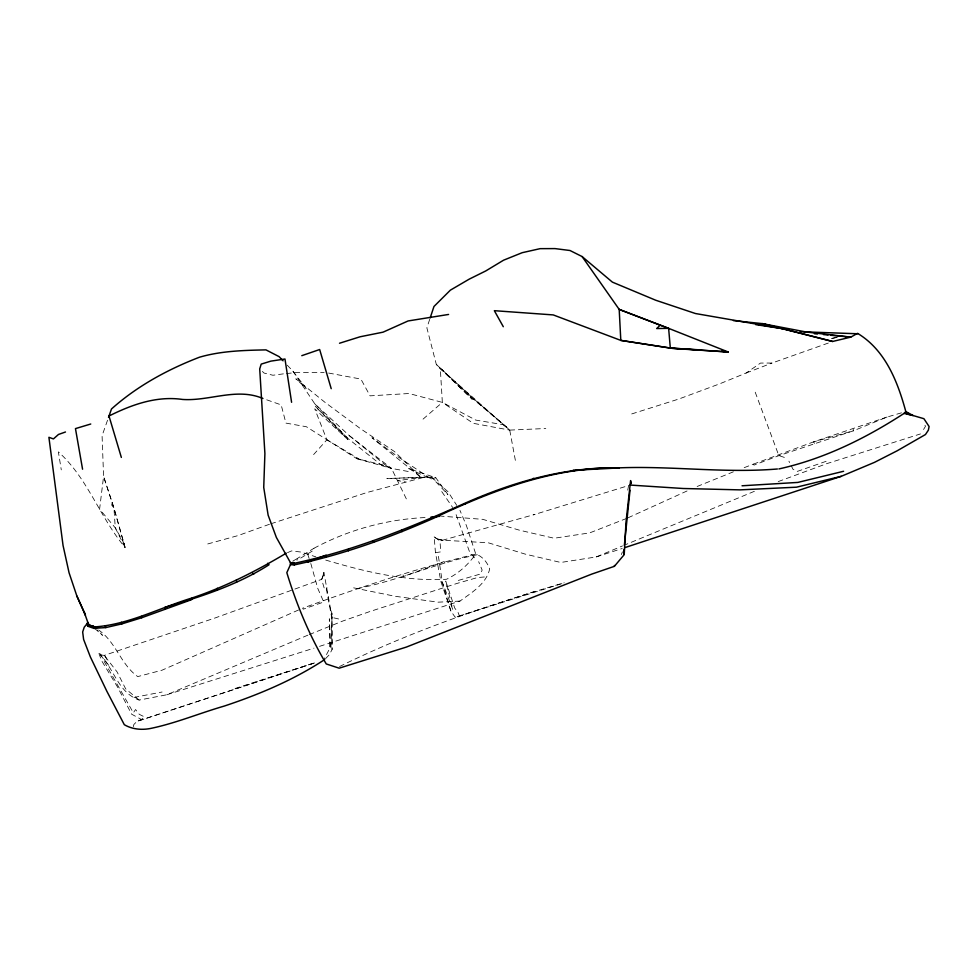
<?xml version="1.0" encoding="UTF-8"?>
<svg xmlns="http://www.w3.org/2000/svg" width="978" height="978" viewBox="0 0 978 978"><rect width="100%" height="100%" fill="white"/><g stroke="black" fill="none" stroke-linecap="round" stroke-linejoin="round"><path stroke-width="0.73" stroke-dasharray="4.89 3.67" d="M104.512 655.297L106.688 658.879L103.729 660.676L133.35 712.779L135.563 709.527L139.255 714.307L144.426 716.886L141.468 719.502L131.614 714.184L117.543 687.021L101.504 660.517L98.705 652.864L100.367 654.918L104.279 655.394L215.527 617.815L321.848 579.282L323.901 572.558L332.031 617.02L332.068 649.551L329.366 654.673L324.672 659.563M627.717 490.125L628.622 485.553L533.585 514.795L534.978 514.379L440.014 540.968L434.171 536.836L435.454 552.68L440.956 581.739L450.882 611.067L455.198 617.289L564.379 582.827M425.039 517.558C386.273 519.367 348.144 529.929 313.95 548.279L313.535 550.333L298.253 559.563M296.982 560.333L297.398 558.438L313.95 548.279M323.901 572.558L321.848 579.282M112.25 502.668L111.688 505.064L113.937 508.01L125.025 547.338C99.842 517.545 87.8 478.181 58.374 451.885L61.284 469.88M332.031 617.02L330.845 649.099L329.329 618.781L329.61 648.659L323.706 659.93M133.301 726.666L133.888 724.478L136.944 721.409L141.468 719.502M429.709 319.305L426.873 327.85L436.322 364.452L470.504 396.616L509.721 430.1L515.932 463.401M107.531 420.234L102.079 435.711L103.582 476.408L99.597 509.208L115.27 527.827L124.695 544.538M621.372 554.575L622.424 551.836M310.808 563.487L317.777 588.426L323.742 602.008L303.217 609.196L302.63 608.206C359.329 587.436 417.178 568.157 475.773 554.049C482.606 556.47 487.24 562.264 489.685 568.927C486.31 583.952 471.628 592.631 459.978 601.079L316.872 647.216M923.55 429.513L925.481 426.286L923.415 422.215M323.486 575.272L321.591 579.318L324.623 589.477L327.068 587.79M313.608 454.587L326.896 439.794L314.733 408.816L347.887 439.648L315.112 406.163L347.545 438.156L380.686 464.562L391.493 468.401L411.322 472.056M423.058 419.134L442.349 402.398L440.283 368.156L472.301 399.354L437.973 366.371L509.721 430.1L545.797 428.511M339.562 666.531C411.261 631.201 487.509 605.296 564.233 582.766M631.715 413.938L678.83 399.024L719.625 383.853L746.104 373.034L760.493 363.07L771.997 363.046L830.273 342.361M292.74 561.189L297.398 558.438M628.035 517.79L688.903 490.125M697.131 486.494L733.512 471.763M298.583 609.966L162.03 670.199L137.727 676.593C120.697 664.417 115.93 641.947 98.631 630.015M287.508 552.643L291.53 550.92L301.053 552.057L315.821 556.837M754.368 491.323L623.891 545.345M435.454 552.68L440.687 551.885L440.014 540.968L442.484 540.211L436.579 538.646L442.484 540.211L488.132 542.741L525.198 554.11L560.761 562.46L596.262 556.934L622.509 545.92M307.874 635.162L166.773 694.783L139.169 700.065C118.179 692.583 114.279 669.453 100.367 654.918L101.101 654.673L98.705 652.864L109.683 666.483M309.231 634.6L342.777 621.03L370.381 611.36L456.812 583.487L477.46 577.558L486.482 576.8M901.484 412.826L887.058 417.056L853.647 430.723L779.014 455.614L754.014 465.112L753.353 464.147L743.439 467.949M626.69 518.401L589.661 532.9L554.11 538.242L519.465 530.198L482.777 519.342L441.371 516.164M778.219 481.592L826.691 463.682L920.481 433.926M746.104 373.034L771.997 363.046M753.353 464.147L813.525 441.885L887.058 417.056M269.451 524.269L238.07 535.577L205.661 544.526M826.092 461.335L797.449 471.359L793.024 469.33L788.916 461.176M270.857 523.792L367.08 492.472L424.917 477.056L435.797 477.729L447.912 494.562L431.494 477.178L386.872 478.56L424.917 477.056L397.545 480.626L405.247 481.824M314.586 662.95L136.944 721.409L314.513 662.888M596.262 556.934L622.204 548.487M457.215 616.678L534.575 591.482M477.301 554.722C436.86 562.949 398.425 580.48 357.704 588.511M235.05 688.5L316.432 662.277M166.773 694.783L313.987 648.145M458.291 580.455L480.663 573.952L482.13 570.027L478.658 561.665M431.09 478.914L435.797 477.729L408.181 468.413L431.09 478.914L397.643 456.543L371.995 437.765L421.188 477.643L394.562 451.628L360.417 428.621L325.185 402.496L295.845 378.804L306.175 388.413L292.972 371.212L287.031 364.977M837.351 337.288L830.151 338.706L837.388 337.398M134.035 697.412L162.079 692.008M283.4 373.865L272.923 375.246L264.097 373.058L259.708 368.938M286.407 373.559L296.933 372.496L324.17 372.508M459.978 601.079L438.12 602.179L395.026 596.262L350.711 587.252M328.62 373.058L360.894 379.073L370.075 395.846L409.048 393.511L442.349 402.398L475.773 420.088L503.609 424.745L509.721 430.1L473.23 423.315L442.349 402.398M338.596 618.964L333.901 617.888L330.43 609.526M406.335 498.89L391.493 468.401L386.469 465.907L356.75 458.633L306.42 426.75L285.918 423.107L281.175 404.892L264.353 398.987M356.75 458.633L391.493 468.401L349.501 435.809L314.782 403.816L292.972 371.212M440.956 581.739L442.3 582.179L452.826 609.6L445.736 581.079L454.758 608.133L457.973 612.204L459.391 615.981M325.723 560.076C364.708 571.617 405.638 581.69 446.543 579.257C458.303 573.744 468.328 564.587 475.773 554.049L466.396 525.528L459.953 510.382M784.344 457.411L779.014 455.614L778.488 454.684L754.503 390.283M326.896 439.794L360.466 459.831M434.171 536.836L436.579 538.646M349.501 435.809L386.469 465.907M139.169 700.065L125.661 688.854L117.054 671.862L104.279 655.394M470.504 396.616L506.445 427.056L472.398 397.716L436.322 364.452M94.793 628.548L102.519 635.321L97.384 629.979M431.494 477.178L448.058 491.775L456.775 505.418M314.782 403.816L347.545 438.156M474.44 557.778L472.203 554.978L470.491 554.44L454.917 511.347M441.738 491.579L452.68 507.509M814.527 443.401L813.525 441.885L853.647 430.723L853.109 429.11M444.904 563.108L444.134 561.531L403.559 576.494L403.022 574.881M307.593 553.866L310.344 562.118M450.882 611.067L442.3 582.179L437.887 552.778M326.334 588.903L331.786 617.962L332.068 649.551M125.025 547.338L115.27 527.827L113.937 508.01L103.582 476.408L113.937 508.01L125.025 547.338"/><path stroke-width="1.47" d="M293.718 562.497L290.454 564.648L286.823 572.643C296.493 604.38 309.28 635.37 326.261 663.952L339.146 668.182L406.273 647.106L591.666 574.135L614.367 566.335L614.428 565.492M623.646 553.988L624.025 549.453M624.404 544.929L630.015 490.222M291.591 402.288L284.977 359.012L270.894 361.126L261.199 364.109L259.708 368.938L264.904 453.584L263.73 487.411L268.131 515.161L276.358 537.411L290.405 562.558L290.454 564.648L294.207 564.905L294.402 563.279C353.217 550.81 409.244 528.132 463.988 503.646C512.496 482.166 564.379 466.922 617.876 467.9C671.128 465.662 724.16 473.425 777.376 468.988M430.186 317.887L433.963 306.493L450.369 290.16L469.208 279.146L485.736 270.955L503.572 260.197L522.203 252.691L540.125 248.656L555.003 248.595L570.015 250.515L582.093 256.554L612.387 282.129L655.725 300.234L695.431 313.522L782.571 328.669L832.608 341.469L850.787 337.129L857.547 333.339C885.396 350.112 897.67 381.64 905.811 411.567L913.061 415.54L904.039 413.425C865.567 438.425 823.928 458.963 778.879 468.939M108.521 417.41L111.492 408.975C137.006 386.114 167.629 369.476 199.475 357.214C221.016 350.931 243.681 350.344 265.967 349.879L279.121 356.652L283.07 360.809M286.163 553.218C256.309 571.005 225.38 586.812 192.238 597.913L191.578 599.661L141.688 617.754L121.859 623.891L105.734 627.595L93.79 628.341L88.093 626.323L86.663 623.854L88.069 622.521L84.23 627.216L82.665 631.996L83.607 639.429L90.404 657.02L106.859 691.275L124.316 724.71C132.152 729.295 141.492 730.187 150.306 728.512C175.551 723.317 199.463 713.231 224.194 706.092C259.292 694.429 293.73 679.918 324.672 659.563L323.706 659.93M93.79 628.341L94.34 626.935C128.717 624.685 159.744 607.754 192.238 597.913M614.367 566.335L624.221 554.636L625.981 522.35L630.59 480.589L631.226 482.973L630.174 485.064L683.194 488.499L740.028 489.868L796.447 487.191L841.251 476.323L874.479 462.362L897.229 450.76L925.457 434.538L928.366 430.173L929.1 426.518L923.904 418.694L906.802 413.706L907.645 412.887M88.093 626.323L88.802 625.162L84.352 612.57L76.883 596.054L69.059 572.753L63.044 545.431L48.9 437.288L53.423 438.926L58.472 434.464L65.489 431.995M87.299 623.377L92.592 626.617L93.277 625.7M904.039 413.425L905.811 411.567M660.15 325.222L656.69 328.547L668.622 328.351L728.207 351.982L672.962 348.474L620.81 340.393L553.23 314.916L494.342 310.686L503.291 326.713M165.037 609.135L164.805 607.375C200.734 596.812 237.299 585.04 269.048 564.746L267.654 563.267M294.207 564.905C342.214 554.819 388.584 538.132 433.388 518.352C491.763 490.724 553.695 466.665 619.355 467.924L573.022 470.32L573.903 470.724M301.786 355.674L319.659 349.525L331.212 388.669M841.251 476.323L625.089 547.546M630.602 483.181L631.226 482.973M339.513 343.241L360.112 336.774L383.058 332.165L408.095 320.955L448.584 314.451M90.758 424.012L75.465 428.608L82.568 469.208M843.611 471.274L797.84 482.423L742.033 485.785M430.98 517.056L439.88 516.298M857.669 333.767L800.2 331.713M700.48 349.904L670.321 348.058L620.81 340.393L619.196 309.415L582.093 256.554M814.368 333.718L817.412 333.999M823.476 334.574L828.024 335.002M831.068 335.283L850.787 337.129L806.3 332.019L762.094 323.596L733.402 320.613M721.593 351.212L728.207 351.982L670.321 348.058L668.622 328.351L619.196 309.415L668.622 328.351M755.676 324.61L782.571 328.669L762.094 323.596L832.608 341.469M290.405 562.558L294.402 563.279M88.802 625.162L94.34 626.935M262.948 398.498C236.749 387.3 209.365 401.322 182.58 399.452C156.688 395.699 131.834 404.599 108.998 416.017L121.345 457.423M533.365 478.303L534.269 478.621M463.988 503.646L465.002 504.245M94.34 626.556L96.48 628.292M92.592 626.617L94.793 628.548M432.435 517.435L433.388 518.352M252.471 572.986L253.693 574.355M76.883 596.054L85.428 615.138L84.352 612.57M373.107 540.748L373.596 542.362M121.382 622.277L121.859 623.891M105.379 626.054L105.734 627.595M307.422 560.602L307.728 562.044L326.077 555.137L326.077 556.983M401.738 530.076L402.007 531.641M236.358 580.064L236.676 582.069M141.492 616.372L141.688 617.754M217.299 588.255L217.409 589.783M348.364 549.367L348.388 550.81"/></g></svg>
